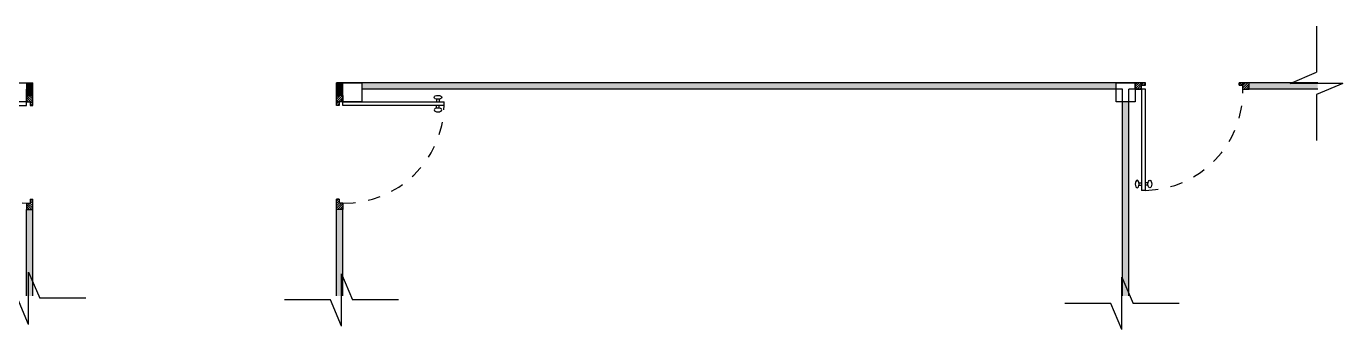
# Model space of a CAD drawing. Header units: millimetres. Extents: x 952 to 2017, y 419 to 1447.
# Drawn here: x 1006.84 to 1017.24, y 430.37 to 432.77 of the extents above; entities that cross this region are included whole.
import ezdxf

# ---------------------------------------------------------------- set-up
doc = ezdxf.new("R2010")
doc.units = ezdxf.units.MM
doc.linetypes.add('ACAD_ISO03W100', pattern=[30, 12, -18])
for name, color, linetype in [('pena 01', 1, 'Continuous'), ('pena02', 2, 'Continuous'), ('pena04', 4, 'Continuous')]:
    doc.layers.add(name, color=color, linetype=linetype)

msp = doc.modelspace()

# ---------------------------------------------------------------- hatches: boundary and pattern name
at = {"layer": 'pena02'}
for points in [[(1006.891, 432.222), (1006.891, 432.322), (1006.841, 432.322), (1006.841, 432.222)], [(1009.341, 432.222), (1009.341, 432.322), (1009.291, 432.322), (1009.291, 432.222)], [(1015.449, 432.272), (1015.449, 432.322), (1009.491, 432.322), (1009.491, 432.272)], [(1017.04, 432.272), (1017.04, 432.322), (1016.499, 432.322), (1016.499, 432.272)], [(1015.499, 430.638), (1015.549, 430.638), (1015.549, 432.172), (1015.499, 432.172)], [(1006.841, 430.638), (1006.891, 430.638), (1006.891, 431.322), (1006.841, 431.322)], [(1009.291, 430.638), (1009.341, 430.638), (1009.341, 431.322), (1009.291, 431.322)]]:
    msp.add_hatch(color=256, dxfattribs=at).paths.add_polyline_path(points)
h = msp.add_hatch(dxfattribs=at)
h.set_pattern_fill('LINE', color=256, scale=0.004, angle=45, style=0)
h.set_pattern_definition([(45, (-1002.199902, -1508.977023), (-0.00898025612, 0.00898025612), [])])
h.paths.add_polyline_path([(1015.599, 432.272), (1015.599, 432.322), (1015.679, 432.322), (1015.679, 432.302), (1015.649, 432.302), (1015.649, 432.272)])
h = msp.add_hatch(dxfattribs=at)
h.set_pattern_fill('LINE', color=256, scale=0.004, angle=45, style=0)
h.set_pattern_definition([(45, (-1002.399902, -1508.977023), (-0.00898025612, 0.00898025612), [])])
h.paths.add_polyline_path([(1016.499, 432.272), (1016.499, 432.322), (1016.419, 432.322), (1016.419, 432.302), (1016.449, 432.302), (1016.449, 432.272)])
h = msp.add_hatch(dxfattribs=at)
h.set_pattern_fill('LINE', color=256, scale=0.004, angle=135, style=0)
h.set_pattern_definition([(315, (-934.408262, 2450.020945), (0.00898025612, 0.00898025612), [])])
h.paths.add_polyline_path([(1006.841, 432.222), (1006.891, 432.222), (1006.891, 432.142), (1006.871, 432.142), (1006.871, 432.172), (1006.841, 432.172)])
h = msp.add_hatch(dxfattribs=at)
h.set_pattern_fill('LINE', color=256, scale=0.004, angle=135, style=0)
h.set_pattern_definition([(225, (2950.589733, 2450.020945), (-0.00898025612, 0.00898025612), [])])
h.paths.add_polyline_path([(1009.341, 432.222), (1009.291, 432.222), (1009.291, 432.142), (1009.311, 432.142), (1009.311, 432.172), (1009.341, 432.172)])
h = msp.add_hatch(dxfattribs=at)
h.set_pattern_fill('LINE', color=256, scale=0.004, angle=135, style=0)
h.set_pattern_definition([(315, (-934.408262, 2450.220945), (0.00898025612, 0.00898025612), [])])
h.paths.add_polyline_path([(1006.841, 431.322), (1006.891, 431.322), (1006.891, 431.402), (1006.871, 431.402), (1006.871, 431.372), (1006.841, 431.372)])
h = msp.add_hatch(dxfattribs=at)
h.set_pattern_fill('LINE', color=256, scale=0.004, angle=135, style=0)
h.set_pattern_definition([(225, (2950.589733, 2450.220945), (-0.00898025612, 0.00898025612), [])])
h.paths.add_polyline_path([(1009.341, 431.322), (1009.291, 431.322), (1009.291, 431.402), (1009.311, 431.402), (1009.311, 431.372), (1009.341, 431.372)])

# ---------------------------------------------------------------- linework, layer by layer
at = {"layer": 'pena 01', "linetype": 'ACAD_ISO03W100', "ltscale": 0.005}
for centre, start, end in [((1015.664, 432.257), 271.0947, 1.0947), ((1006.826, 432.157), 181.0947, 271.0947), ((1009.356, 432.157), 268.9053, 358.9053)]:
    msp.add_arc(centre, 0.785, start, end, dxfattribs=at)
at = {"layer": 'pena02'}
for p, q in [((1017.029, 432.768), (1017.029, 432.405)), ((1016.822, 432.317), (1017.029, 432.405)), ((1005.146, 432.322), (1006.891, 432.322)), ((1006.841, 432.222), (1006.841, 432.272)), ((1006.891, 432.222), (1006.891, 432.322)), ((1015.599, 432.322), (1009.291, 432.322)), ((1009.291, 432.222), (1009.291, 432.322)), ((1009.341, 432.222), (1009.341, 432.272)), ((1015.499, 432.272), (1009.491, 432.272)), ((1015.499, 430.638), (1015.499, 432.272)), ((1015.599, 432.322), (1015.549, 432.322)), ((1015.549, 430.638), (1015.549, 432.272)), ((1015.599, 432.272), (1015.549, 432.272)), ((1015.679, 432.322), (1015.599, 432.322)), ((1015.599, 432.272), (1015.599, 432.322)), ((1015.599, 432.272), (1015.599, 432.322)), ((1015.679, 432.272), (1015.599, 432.272)), ((1015.599, 432.272), (1015.649, 432.272)), ((1015.649, 432.272), (1015.649, 432.322)), ((1015.649, 432.302), (1015.679, 432.302)), ((1015.649, 432.272), (1015.649, 432.302)), ((1015.679, 432.272), (1015.649, 432.272)), ((1015.649, 432.272), (1015.649, 431.472)), ((1015.679, 432.302), (1015.679, 432.322)), ((1015.679, 431.472), (1015.679, 432.272)), ((1016.499, 432.322), (1016.419, 432.322)), ((1016.419, 432.302), (1016.419, 432.322)), ((1016.419, 432.302), (1016.449, 432.302)), ((1016.449, 432.272), (1016.449, 432.302)), ((1016.449, 432.272), (1016.499, 432.272)), ((1017.04, 432.322), (1016.499, 432.322)), ((1016.499, 432.272), (1016.499, 432.322)), ((1017.04, 432.272), (1016.499, 432.272)), ((1017.237, 432.317), (1016.822, 432.317)), ((1017.237, 432.317), (1017.029, 432.229)), ((1006.841, 432.172), (1006.041, 432.172)), ((1006.841, 432.222), (1006.841, 432.172)), ((1006.841, 432.222), (1006.891, 432.222)), ((1006.841, 432.142), (1006.841, 432.222)), ((1006.841, 432.172), (1006.891, 432.172)), ((1006.841, 432.172), (1006.871, 432.172)), ((1006.841, 432.142), (1006.841, 432.172)), ((1006.871, 432.172), (1006.871, 432.142)), ((1006.891, 432.142), (1006.891, 432.222)), ((1009.291, 432.142), (1009.291, 432.222)), ((1009.341, 432.222), (1009.291, 432.222)), ((1009.341, 432.172), (1009.291, 432.172)), ((1009.311, 432.172), (1009.311, 432.142)), ((1009.341, 432.172), (1009.311, 432.172)), ((1009.341, 432.142), (1009.341, 432.222)), ((1009.341, 432.222), (1009.341, 432.172)), ((1009.341, 432.142), (1009.341, 432.172)), ((1009.341, 432.172), (1010.141, 432.172)), ((1010.081, 432.193), (1010.081, 432.172)), ((1010.101, 432.193), (1010.101, 432.172)), ((1010.141, 432.142), (1010.141, 432.172)), ((1017.029, 432.229), (1017.029, 431.866)), ((1006.041, 432.142), (1006.841, 432.142)), ((1006.871, 432.142), (1006.891, 432.142)), ((1009.311, 432.142), (1009.291, 432.142)), ((1010.141, 432.142), (1009.341, 432.142)), ((1010.081, 432.121), (1010.081, 432.142)), ((1010.101, 432.121), (1010.101, 432.142)), ((1015.628, 431.532), (1015.649, 431.532)), ((1015.628, 431.512), (1015.649, 431.512)), ((1015.679, 431.472), (1015.649, 431.472)), ((1015.7, 431.532), (1015.679, 431.532)), ((1015.7, 431.512), (1015.679, 431.512)), ((1006.841, 431.372), (1006.871, 431.372)), ((1006.841, 431.372), (1006.841, 431.322)), ((1006.871, 431.402), (1006.891, 431.402)), ((1006.871, 431.402), (1006.871, 431.372)), ((1006.891, 431.322), (1006.891, 431.402)), ((1009.291, 431.322), (1009.291, 431.402)), ((1009.311, 431.402), (1009.291, 431.402)), ((1009.311, 431.402), (1009.311, 431.372)), ((1009.341, 431.372), (1009.311, 431.372)), ((1009.341, 431.372), (1009.341, 431.322)), ((1006.841, 431.322), (1006.891, 431.322)), ((1006.841, 430.638), (1006.841, 431.322)), ((1006.891, 430.638), (1006.891, 431.322)), ((1009.291, 430.638), (1009.291, 431.322)), ((1009.341, 431.322), (1009.291, 431.322)), ((1009.341, 430.638), (1009.341, 431.322)), ((1006.859, 430.412), (1006.859, 430.827)), ((1006.859, 430.827), (1006.947, 430.62)), ((1009.33, 430.399), (1009.33, 430.814)), ((1009.33, 430.814), (1009.418, 430.607)), ((1015.494, 430.372), (1015.494, 430.787)), ((1015.494, 430.787), (1015.582, 430.579)), ((1006.859, 430.412), (1006.771, 430.62)), ((1007.31, 430.62), (1006.947, 430.62)), ((1009.242, 430.607), (1008.879, 430.607)), ((1009.33, 430.399), (1009.242, 430.607)), ((1009.78, 430.607), (1009.418, 430.607)), ((1015.406, 430.579), (1015.043, 430.579)), ((1015.494, 430.372), (1015.406, 430.579)), ((1015.945, 430.579), (1015.582, 430.579))]:
    msp.add_line(p, q, dxfattribs=at)
for centre, major_axis in [((1010.091, 432.207), (0.03, 0)), ((1015.714, 431.522), (0, -0.03))]:
    msp.add_ellipse(centre, major_axis=major_axis, ratio=0.5, dxfattribs=at)
at = {"layer": 'pena02', "extrusion": (0, 0, -1)}
for centre, major_axis in [((1010.091, 432.107), (0.03, 0)), ((1015.614, 431.522), (0, -0.03))]:
    msp.add_ellipse(centre, major_axis=major_axis, ratio=0.5, dxfattribs=at)
at = {"layer": 'pena04'}
for points in [[(1006.691, 432.172), (1006.691, 432.322), (1006.841, 432.322), (1006.841, 432.172)], [(1009.341, 432.172), (1009.341, 432.322), (1009.491, 432.322), (1009.491, 432.172)], [(1015.449, 432.172), (1015.449, 432.322), (1015.599, 432.322), (1015.599, 432.172)]]:
    msp.add_lwpolyline(points, close=True, dxfattribs=at)

doc.saveas('drawing.dxf')
